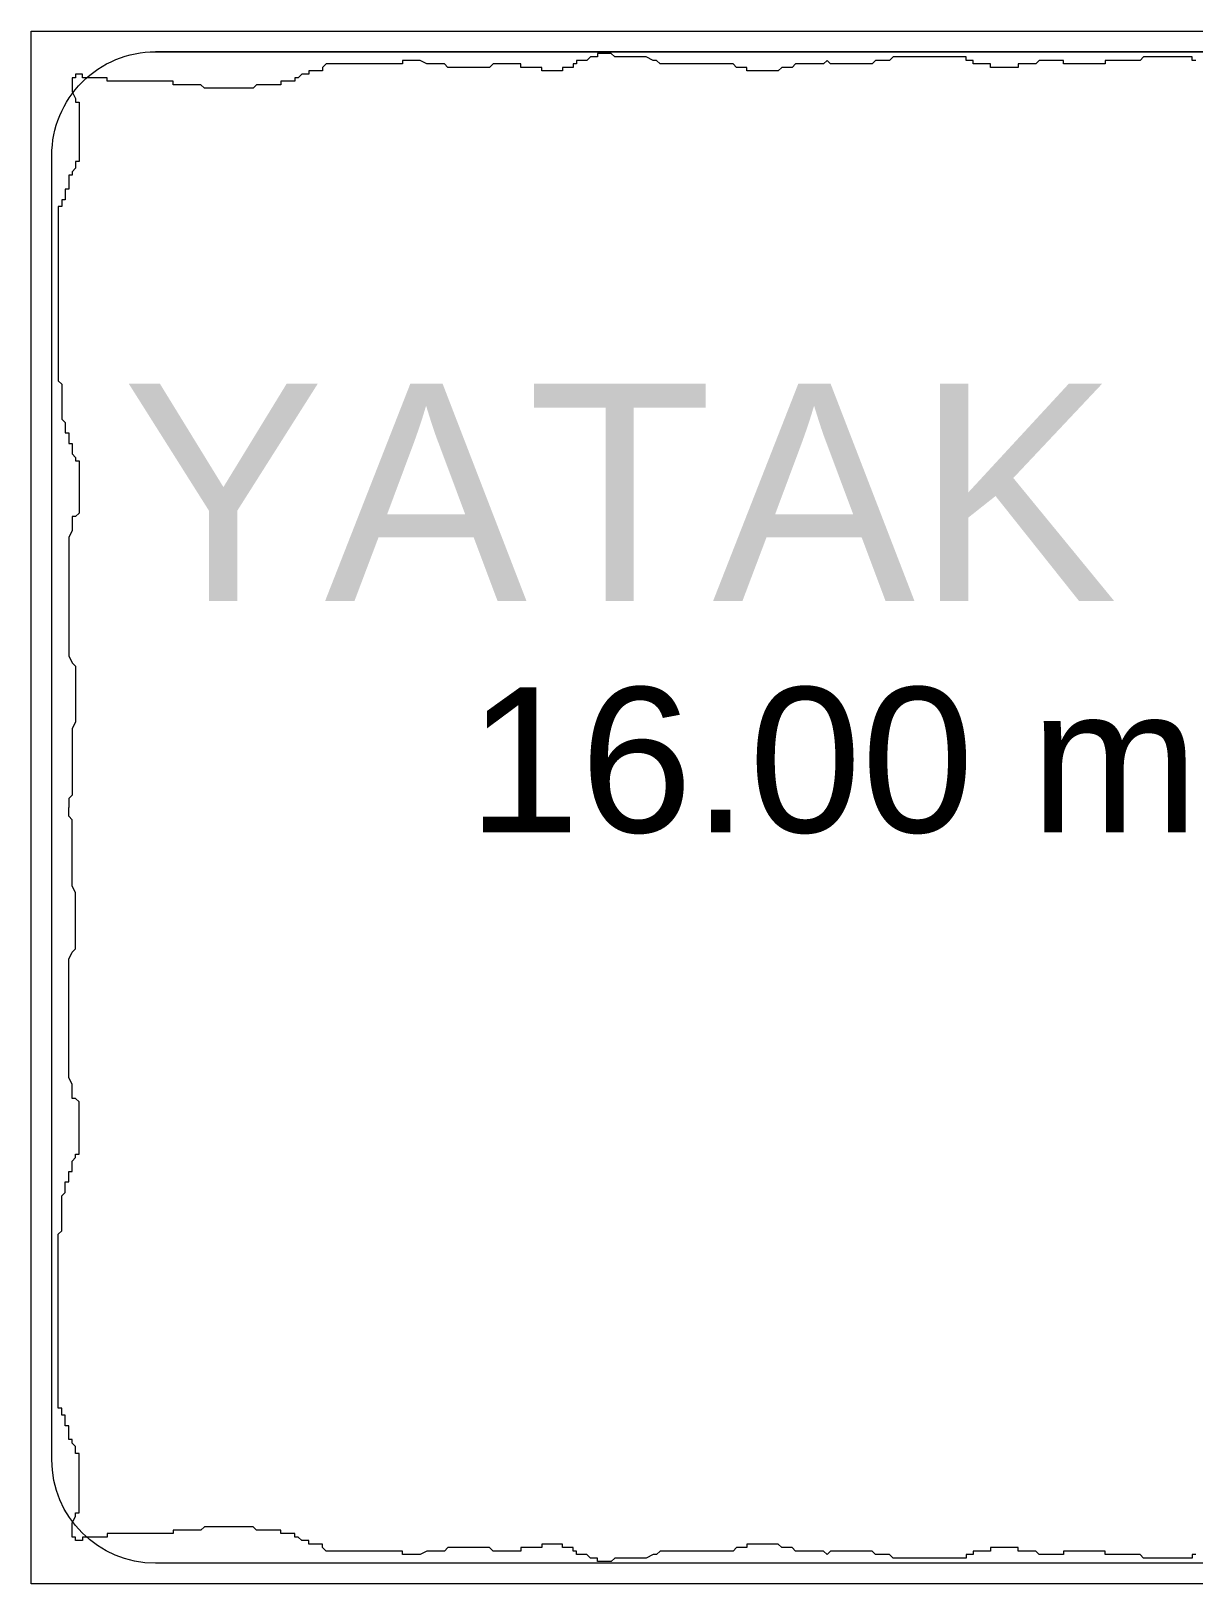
# Model space of a CAD drawing. Extents: x 775040 to 808375, y 4159409 to 4163651.
# Drawn here: x 785861.1 to 785973.5, y 4160213.2 to 4160363.2 of the extents above; entities that cross this region are included whole.
import ezdxf

# ---------------------------------------------------------------- set-up
doc = ezdxf.new("R2010")
doc.units = 0
doc.header["$MEASUREMENT"] = 0
doc.layers.add('Z_tefriş', color=73, linetype='Continuous', lineweight=5)
doc.layers.add('Z_yazı', color=4, linetype='Continuous', lineweight=20)
doc.styles.add('ARIAL', font='ariblk.ttf', dxfattribs={"height": 1})

# ---------------------------------------------------------------- blocks, each defined once
blk = doc.blocks.new('YATAK 1')
at = {"layer": 'Z_tefriş'}
for p, q in [((-8941.06, 17107.31), (-8941.06, 16917.31)), ((-8791.06, 16917.31), (-8791.06, 17107.31)), ((-8939.06, 17095.31), (-8939.06, 16929.31)), ((-8793.06, 17095.31), (-8793.06, 16929.31)), ((-8793.06, 16929.31), (-8793.06, 17095.31)), ((-8938.22, 17029.82), (-8938.22, 17029.48)), ((-8793.89, 17029.82), (-8793.89, 17029.48)), ((-8938.56, 17029.48), (-8938.56, 17024.78)), ((-8938.22, 17029.48), (-8938.56, 17029.48)), ((-8793.89, 17029.48), (-8793.56, 17029.48)), ((-8793.56, 17029.48), (-8793.56, 17024.78)), ((-8938.56, 17024.78), (-8938.22, 17024.44)), ((-8938.22, 17024.44), (-8938.22, 17021.08)), ((-8793.56, 17024.78), (-8793.89, 17024.44)), ((-8793.89, 17024.44), (-8793.89, 17021.08)), ((-8938.22, 17021.08), (-8937.88, 17021.08)), ((-8937.88, 17021.08), (-8937.88, 17017.05)), ((-8793.89, 17021.08), (-8794.23, 17021.08)), ((-8794.23, 17021.08), (-8794.23, 17017.05)), ((-8938.22, 17017.05), (-8938.22, 17014.7)), ((-8937.88, 17017.05), (-8938.22, 17017.05)), ((-8794.23, 17017.05), (-8793.89, 17017.05)), ((-8793.89, 17017.05), (-8793.89, 17014.7)), ((-8938.22, 17014.7), (-8937.88, 17014.36)), ((-8793.89, 17014.7), (-8794.23, 17014.36)), ((-8937.88, 17014.36), (-8937.88, 17012.68)), ((-8794.23, 17014.36), (-8794.23, 17012.68)), ((-8937.88, 17012.68), (-8937.55, 17012.68)), ((-8937.55, 17012.68), (-8937.55, 17009.99)), ((-8794.23, 17012.68), (-8794.57, 17012.68)), ((-8794.57, 17012.68), (-8794.57, 17009.99)), ((-8937.88, 17009.99), (-8937.88, 17008.31)), ((-8937.55, 17009.99), (-8937.88, 17009.99)), ((-8794.57, 17009.99), (-8794.23, 17009.99)), ((-8794.23, 17009.99), (-8794.23, 17008.31)), ((-8938.56, 17007.64), (-8938.56, 17000.58)), ((-8938.22, 17007.64), (-8938.56, 17007.64)), ((-8938.22, 17008.31), (-8938.22, 17007.64)), ((-8937.88, 17008.31), (-8938.22, 17008.31)), ((-8794.23, 17008.31), (-8793.89, 17008.31)), ((-8793.89, 17008.31), (-8793.89, 17007.64)), ((-8793.89, 17007.64), (-8793.56, 17007.64)), ((-8793.56, 17007.64), (-8793.56, 17000.58)), ((-8938.56, 17000.58), (-8938.22, 17000.25)), ((-8938.22, 17000.25), (-8938.22, 16998.9)), ((-8793.56, 17000.58), (-8793.89, 17000.25)), ((-8793.89, 17000.25), (-8793.89, 16998.9)), ((-8938.22, 16998.9), (-8937.88, 16998.57)), ((-8937.88, 16998.57), (-8937.88, 16994.54)), ((-8793.89, 16998.9), (-8794.23, 16998.57)), ((-8794.23, 16998.57), (-8794.23, 16994.54)), ((-8937.88, 16994.54), (-8938.22, 16994.2)), ((-8938.22, 16994.2), (-8937.88, 16993.86)), ((-8937.88, 16993.86), (-8937.88, 16991.17)), ((-8794.23, 16994.54), (-8793.89, 16994.2)), ((-8793.89, 16994.2), (-8794.23, 16993.86)), ((-8794.23, 16993.86), (-8794.23, 16991.17)), ((-8937.88, 16991.17), (-8937.55, 16990.84)), ((-8937.55, 16990.84), (-8937.55, 16989.83)), ((-8794.23, 16991.17), (-8794.57, 16990.84)), ((-8794.57, 16990.84), (-8794.57, 16989.83)), ((-8937.55, 16989.83), (-8937.21, 16989.49)), ((-8937.21, 16989.49), (-8937.21, 16986.47)), ((-8794.57, 16989.83), (-8794.9, 16989.49)), ((-8794.9, 16989.49), (-8794.9, 16986.47)), ((-8937.55, 16986.47), (-8937.55, 16985.46)), ((-8937.21, 16986.47), (-8937.55, 16986.47)), ((-8794.9, 16986.47), (-8794.57, 16986.47)), ((-8794.57, 16986.47), (-8794.57, 16985.46)), ((-8937.55, 16985.46), (-8937.88, 16985.13)), ((-8937.88, 16985.13), (-8937.88, 16978.07)), ((-8794.57, 16985.46), (-8794.23, 16985.13)), ((-8794.23, 16985.13), (-8794.23, 16978.07)), ((-8938.22, 16977.4), (-8938.56, 16976.72)), ((-8937.88, 16978.07), (-8938.22, 16977.73)), ((-8938.22, 16977.73), (-8938.22, 16977.4)), ((-8794.23, 16978.07), (-8793.89, 16977.73)), ((-8793.89, 16977.73), (-8793.89, 16977.4)), ((-8793.89, 16977.4), (-8793.56, 16976.72)), ((-8938.56, 16976.72), (-8938.56, 16973.7)), ((-8793.56, 16976.72), (-8793.56, 16973.7)), ((-8938.56, 16973.7), (-8938.89, 16973.36)), ((-8938.89, 16973.36), (-8938.89, 16972.02)), ((-8793.56, 16973.7), (-8793.22, 16973.36)), ((-8793.22, 16973.36), (-8793.22, 16972.02)), ((-8938.89, 16972.02), (-8938.56, 16972.02)), ((-8938.56, 16972.02), (-8938.56, 16971.35)), ((-8938.56, 16971.35), (-8938.22, 16971.01)), ((-8938.22, 16971.01), (-8938.22, 16970)), ((-8793.56, 16971.35), (-8793.89, 16971.01)), ((-8793.89, 16971.01), (-8793.89, 16970)), ((-8793.22, 16972.02), (-8793.56, 16972.02)), ((-8793.56, 16972.02), (-8793.56, 16971.35)), ((-8938.22, 16970), (-8937.88, 16970)), ((-8937.88, 16970), (-8937.88, 16969.67)), ((-8937.88, 16969.67), (-8937.55, 16969.67)), ((-8937.55, 16969.67), (-8937.55, 16968.66)), ((-8794.23, 16969.67), (-8794.57, 16969.67)), ((-8794.57, 16969.67), (-8794.57, 16968.66)), ((-8793.89, 16970), (-8794.23, 16970)), ((-8794.23, 16970), (-8794.23, 16969.67)), ((-8937.55, 16968.66), (-8937.21, 16968.66)), ((-8937.21, 16968.66), (-8937.21, 16966.64)), ((-8794.57, 16968.66), (-8794.9, 16968.66)), ((-8794.9, 16968.66), (-8794.9, 16966.64)), ((-8937.55, 16966.64), (-8937.55, 16964.63)), ((-8937.21, 16966.64), (-8937.55, 16966.64)), ((-8794.9, 16966.64), (-8794.57, 16966.64)), ((-8794.57, 16966.64), (-8794.57, 16964.63)), ((-8937.88, 16964.63), (-8937.88, 16961.94)), ((-8937.55, 16964.63), (-8937.88, 16964.63)), ((-8794.57, 16964.63), (-8794.23, 16964.63)), ((-8794.23, 16964.63), (-8794.23, 16961.94)), ((-8937.88, 16961.94), (-8937.55, 16961.6)), ((-8937.55, 16961.6), (-8937.55, 16957.57)), ((-8794.23, 16961.94), (-8794.57, 16961.6)), ((-8794.57, 16961.6), (-8794.57, 16957.57)), ((-8937.55, 16957.57), (-8937.88, 16957.23)), ((-8794.57, 16957.57), (-8794.23, 16957.23)), ((-8937.88, 16957.23), (-8937.88, 16955.55)), ((-8794.23, 16957.23), (-8794.23, 16955.55)), ((-8937.88, 16955.55), (-8938.22, 16954.88)), ((-8938.22, 16954.88), (-8938.22, 16953.2)), ((-8794.23, 16955.55), (-8793.89, 16954.88)), ((-8793.89, 16954.88), (-8793.89, 16953.2)), ((-8938.22, 16953.2), (-8937.88, 16953.2)), ((-8937.88, 16953.2), (-8937.88, 16945.81)), ((-8793.89, 16953.2), (-8794.23, 16953.2)), ((-8794.23, 16953.2), (-8794.23, 16945.81)), ((-8937.88, 16945.81), (-8937.55, 16945.47)), ((-8794.23, 16945.81), (-8794.57, 16945.47)), ((-8937.55, 16945.47), (-8937.21, 16945.47)), ((-8937.21, 16945.47), (-8937.21, 16944.13)), ((-8937.21, 16944.13), (-8936.87, 16944.13)), ((-8936.87, 16944.13), (-8936.87, 16943.46)), ((-8794.9, 16944.13), (-8795.24, 16944.13)), ((-8795.24, 16944.13), (-8795.24, 16943.46)), ((-8794.57, 16945.47), (-8794.9, 16945.47)), ((-8794.9, 16945.47), (-8794.9, 16944.13)), ((-8936.87, 16943.46), (-8936.54, 16943.12)), ((-8936.54, 16943.12), (-8936.54, 16942.78)), ((-8936.54, 16942.78), (-8936.2, 16942.78)), ((-8936.2, 16942.78), (-8936.2, 16941.44)), ((-8795.58, 16942.78), (-8795.91, 16942.78)), ((-8795.91, 16942.78), (-8795.91, 16941.44)), ((-8795.24, 16943.46), (-8795.58, 16943.12)), ((-8795.58, 16943.12), (-8795.58, 16942.78)), ((-8936.2, 16941.44), (-8935.87, 16941.44)), ((-8935.87, 16941.44), (-8935.87, 16939.09)), ((-8795.91, 16941.44), (-8796.25, 16941.44)), ((-8796.25, 16941.44), (-8796.25, 16939.09)), ((-8935.87, 16939.09), (-8935.53, 16938.75)), ((-8935.53, 16938.75), (-8935.53, 16934.05)), ((-8796.25, 16939.09), (-8796.59, 16938.75)), ((-8796.59, 16938.75), (-8796.59, 16934.05)), ((-8935.53, 16934.05), (-8935.87, 16933.71)), ((-8935.87, 16933.71), (-8935.87, 16931.02)), ((-8796.59, 16934.05), (-8796.25, 16933.71)), ((-8796.25, 16933.71), (-8796.25, 16931.02)), ((-8935.87, 16931.02), (-8936.2, 16931.02)), ((-8936.2, 16931.02), (-8936.2, 16924.64)), ((-8796.25, 16931.02), (-8795.91, 16931.02)), ((-8795.91, 16931.02), (-8795.91, 16924.64)), ((-8936.54, 16924.64), (-8936.54, 16922.28)), ((-8936.2, 16924.64), (-8936.54, 16924.64)), ((-8795.91, 16924.64), (-8795.58, 16924.64)), ((-8795.58, 16924.64), (-8795.58, 16922.28)), ((-8936.87, 16922.28), (-8936.87, 16921.61)), ((-8936.54, 16922.28), (-8936.87, 16922.28)), ((-8936.87, 16921.61), (-8936.54, 16921.61)), ((-8936.54, 16921.61), (-8936.54, 16921.28)), ((-8935.19, 16921.28), (-8934.52, 16921.61)), ((-8934.52, 16921.61), (-8934.18, 16921.61)), ((-8934.18, 16921.95), (-8928.47, 16921.95)), ((-8934.18, 16921.61), (-8934.18, 16921.95)), ((-8928.47, 16921.95), (-8928.47, 16921.61)), ((-8928.47, 16921.61), (-8927.79, 16921.61)), ((-8927.79, 16921.61), (-8927.46, 16921.28)), ((-8900.21, 16921.28), (-8899.88, 16921.61)), ((-8899.88, 16921.61), (-8899.54, 16921.61)), ((-8899.54, 16921.95), (-8894.49, 16921.95)), ((-8899.54, 16921.61), (-8899.54, 16921.95)), ((-8894.49, 16921.95), (-8894.16, 16921.61)), ((-8894.16, 16921.61), (-8894.16, 16921.28)), ((-8880.03, 16921.28), (-8879.7, 16921.61)), ((-8879.7, 16921.61), (-8874.31, 16921.61)), ((-8874.31, 16921.61), (-8873.64, 16921.28)), ((-8857.8, 16921.61), (-8858.47, 16921.28)), ((-8852.42, 16921.61), (-8857.8, 16921.61)), ((-8852.08, 16921.28), (-8852.42, 16921.61)), ((-8837.62, 16921.95), (-8837.96, 16921.61)), ((-8837.96, 16921.61), (-8837.96, 16921.28)), ((-8832.57, 16921.95), (-8837.62, 16921.95)), ((-8832.57, 16921.61), (-8832.57, 16921.95)), ((-8832.24, 16921.61), (-8832.57, 16921.61)), ((-8831.9, 16921.28), (-8832.24, 16921.61)), ((-8804.32, 16921.61), (-8804.66, 16921.28)), ((-8803.65, 16921.61), (-8804.32, 16921.61)), ((-8797.93, 16921.95), (-8803.65, 16921.95)), ((-8803.65, 16921.95), (-8803.65, 16921.61)), ((-8797.93, 16921.61), (-8797.93, 16921.95)), ((-8797.59, 16921.61), (-8797.93, 16921.61)), ((-8796.92, 16921.28), (-8797.59, 16921.61)), ((-8795.58, 16922.28), (-8795.24, 16922.28)), ((-8795.24, 16921.61), (-8795.58, 16921.61)), ((-8795.58, 16921.61), (-8795.58, 16921.28)), ((-8795.24, 16922.28), (-8795.24, 16921.61)), ((-8936.54, 16921.28), (-8935.19, 16921.28)), ((-8927.46, 16921.28), (-8927.12, 16921.28)), ((-8927.12, 16921.28), (-8927.12, 16920.94)), ((-8927.12, 16920.94), (-8925.78, 16920.94)), ((-8925.78, 16920.94), (-8925.78, 16920.6)), ((-8925.78, 16920.6), (-8924.77, 16920.6)), ((-8924.77, 16920.6), (-8924.77, 16920.27)), ((-8924.77, 16920.27), (-8924.09, 16920.27)), ((-8924.09, 16920.27), (-8924.09, 16919.93)), ((-8907.28, 16919.93), (-8906.94, 16920.27)), ((-8906.94, 16920.27), (-8903.58, 16920.27)), ((-8903.58, 16920.27), (-8903.24, 16920.6)), ((-8903.24, 16920.6), (-8902.23, 16920.6)), ((-8902.23, 16920.94), (-8901.22, 16920.94)), ((-8902.23, 16920.6), (-8902.23, 16920.94)), ((-8901.22, 16921.28), (-8900.21, 16921.28)), ((-8901.22, 16920.94), (-8901.22, 16921.28)), ((-8894.16, 16921.28), (-8892.81, 16921.28)), ((-8892.81, 16921.28), (-8892.14, 16920.94)), ((-8892.14, 16920.94), (-8880.7, 16920.94)), ((-8880.7, 16920.94), (-8880.03, 16921.28)), ((-8873.64, 16921.28), (-8867.25, 16921.28)), ((-8867.25, 16921.28), (-8866.91, 16920.94)), ((-8866.91, 16920.94), (-8866.06, 16920.94)), ((-8865.2, 16920.94), (-8866.06, 16920.94)), ((-8864.86, 16921.28), (-8865.2, 16920.94)), ((-8858.47, 16921.28), (-8864.86, 16921.28)), ((-8851.41, 16920.94), (-8852.08, 16921.28)), ((-8839.97, 16920.94), (-8851.41, 16920.94)), ((-8839.3, 16921.28), (-8839.97, 16920.94)), ((-8837.96, 16921.28), (-8839.3, 16921.28)), ((-8830.89, 16921.28), (-8831.9, 16921.28)), ((-8830.89, 16920.94), (-8830.89, 16921.28)), ((-8829.88, 16920.94), (-8830.89, 16920.94)), ((-8829.88, 16920.6), (-8829.88, 16920.94)), ((-8828.87, 16920.6), (-8829.88, 16920.6)), ((-8828.54, 16920.27), (-8828.87, 16920.6)), ((-8825.17, 16920.27), (-8828.54, 16920.27)), ((-8824.84, 16919.93), (-8825.17, 16920.27)), ((-8807.35, 16920.27), (-8808.02, 16920.27)), ((-8808.02, 16920.27), (-8808.02, 16919.93)), ((-8806.34, 16920.6), (-8807.35, 16920.6)), ((-8807.35, 16920.6), (-8807.35, 16920.27)), ((-8804.99, 16920.94), (-8806.34, 16920.94)), ((-8806.34, 16920.94), (-8806.34, 16920.6)), ((-8804.66, 16921.28), (-8804.99, 16921.28)), ((-8804.99, 16921.28), (-8804.99, 16920.94)), ((-8795.58, 16921.28), (-8796.92, 16921.28)), ((-8929.06, 16919.31), (-8803.06, 16919.31)), ((-8924.09, 16919.93), (-8907.28, 16919.93)), ((-8808.02, 16919.93), (-8824.84, 16919.93)), ((-8941.06, 16917.31), (-8791.06, 16917.31))]:
    blk.add_line(p, q, dxfattribs=at)
for centre, start, end in [((-8929.06, 16929.31), 180, 270), ((-8803.06, 16929.31), 270, 0), ((-8803.06, 16929.31), 270, 0)]:
    blk.add_arc(centre, 10, start, end, dxfattribs=at)

msp = doc.modelspace()

# ---------------------------------------------------------------- block references
at = {"layer": 'Z_tefriş', "xscale": -1, "rotation": 270}
msp.add_blockref('YATAK 1', (768943.84, 4169154.25), dxfattribs=at)

# ---------------------------------------------------------------- texts
at = {"layer": 'Z_yazı', "attachment_point": 5, "style": 'ARIAL'}
for s, insert, char_height, width in [('{\\fArial|b0|i0|c162|p34;YATAK OD.}', (785948.17, 4160318.49), 21, 311.9787), ('{\\fArial|b0|i0|c162|p34;16.00 \\fArial|b0|i0|c0|p34;m²}', (785941.89, 4160292.69), 14, 222.9858)]:
    msp.add_mtext(s, dxfattribs=dict(at, insert=insert, char_height=char_height, width=width))

doc.saveas('drawing.dxf')
